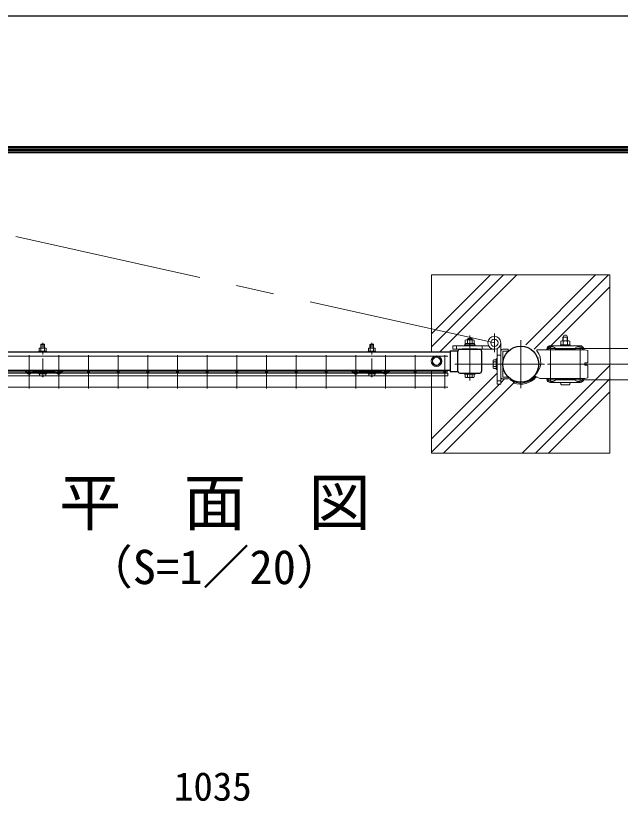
# Model space of a CAD drawing. Units: millimetres, scale not verified. Extents: x -4200 to 4200, y -2970 to 2970.
# Drawn here: x -2434 to -1416, y 1648 to 2970 of the extents above; entities that cross this region are included whole.
import ezdxf
from ezdxf.enums import TextEntityAlignment as Align

# ---------------------------------------------------------------- set-up
doc = ezdxf.new("R2010")
doc.units = ezdxf.units.MM
doc.header["$LTSCALE"] = 10
doc.linetypes.add('USER1', pattern=[50.8, 31.75, -6.35, 6.35, -6.35])
for name, color, linetype, lineweight in [('0-0_D-TTL-TXT', 7, 'Continuous', 25), ('0-1_D-STR1', 1, 'Continuous', 25), ('0-2_D-STR3', 3, 'Continuous', 13), ('0-3_D-BMK', 2, 'USER1', 13), ('0-5_D-STR-DIM', 7, 'Continuous', 13), ('0-6_D-DCR-HCH', 7, 'Continuous', 13), ('0-B_D-STR2', 7, 'Continuous', 13), ('0-C_D-TTL', 7, 'Continuous', 25)]:
    doc.layers.add(name, color=color, linetype=linetype, lineweight=lineweight)
doc.styles.add('ＭＳ ゴシック', font='')
doc.styles.get('ＭＳ ゴシック').set_extended_font_data('MS Gothic')

# ---------------------------------------------------------------- blocks, each defined once
blk = doc.blocks.new('A$C89819078')
at = {"layer": '0-2_D-STR3'}
for p, q in [((-57.5, 409.3), (-57.5, 367.5)), ((-43.3, 417.5), (43.3, 417.5)), ((-23, 484), (-30, 477)), ((30, 477), (-30, 477)), ((-30, 477), (-30, 417.5)), ((-29.1, 409.3), (-29.1, 367.5)), ((-23, 484), (-23, 417.5)), ((23, 484), (-23, 484)), ((23, 484), (23, 417.5)), ((23, 484), (30, 477)), ((29.1, 409.3), (29.1, 367.5)), ((30, 477), (30, 417.5)), ((57.5, 409.3), (57.5, 367.5)), ((-62.5, 367.5), (62.5, 367.5)), ((-62.5, 351.5), (-62.5, 367.5)), ((-62.5, 351.5), (62.5, 351.5)), ((-57.5, 367.5), (57.5, 367.5)), ((62.5, 351.5), (62.5, 367.5)), ((-62.5, 0), (62.5, 0)), ((-62.5, -16), (-62.5, 0)), ((62.5, -16), (62.5, 0)), ((-62.5, -16), (62.5, -16)), ((-51.8, -16), (51.8, -16)), ((-51.8, -31.3), (-51.8, -16)), ((51.8, -31.6), (51.8, -16))]:
    blk.add_line(p, q, dxfattribs=at)
for centre, radius, start, end in [((-43.3, 401.1), 16.4, 30, 150), ((0, 361.7), 55.8, 58.543, 121.457), ((43.3, 401.1), 16.4, 30, 150), ((-32.8, -31.3), 19, 180, 253.92714), ((0.7, 85), 140, 253.92714, 285.41383), ((32.8, -31.6), 19, 285.41383, 0)]:
    blk.add_arc(centre, radius, start, end, dxfattribs=at)
at = {"layer": '0-3_D-BMK'}
blk.add_line((0, -75), (0, 504), dxfattribs=at)

msp = doc.modelspace()

# ---------------------------------------------------------------- linework, layer by layer
at = {"layer": '0-1_D-STR1'}
for p, q in [((-1702.48, 2406.42), (-1702.48, 2371.52)), ((-1702.48, 2406.42), (-1689.48, 2406.42)), ((-1702.48, 2406.42), (-1702.48, 2371.52)), ((-1702.48, 2406.42), (-1689.48, 2406.42)), ((-1689.48, 2372.17), (-1689.48, 2405.77)), ((-1686.28, 2408.97), (-1652.68, 2408.97)), ((-1656.48, 2408.97), (-1682.48, 2408.97)), ((-1649.48, 2405.77), (-1649.48, 2372.17)), ((-2520.48, 2404.47), (-1702.48, 2404.47)), ((-1702.48, 2373.47), (-2520.48, 2373.47)), ((-1702.48, 2371.52), (-1689.48, 2371.52)), ((-1702.48, 2371.52), (-1689.48, 2371.52)), ((-1686.28, 2368.97), (-1652.68, 2368.97))]:
    msp.add_line(p, q, dxfattribs=at)
msp.add_circle((-1583.73, 2383.97), 30.25, dxfattribs=at)
for centre, start, end in [((-1686.28, 2405.77), 90.00008, 179.99897), ((-1652.68, 2405.77), 0, 90.00008), ((-1686.28, 2372.17), 179.99897, 269.99957), ((-1652.68, 2372.17), 269.99957, 0)]:
    msp.add_arc(centre, 3.2, start, end, dxfattribs=at)
at = {"layer": '0-2_D-STR3'}
for p, q in [((-1676.98, 2418.57), (-1676.98, 2424.37)), ((-1675.25, 2425.07), (-1663.71, 2425.07)), ((-1673.48, 2425.97), (-1672.48, 2426.97)), ((-1673.48, 2425.07), (-1673.48, 2425.97)), ((-1673.23, 2418.57), (-1673.23, 2424.37)), ((-1666.48, 2425.07), (-1666.48, 2426.97)), ((-1665.73, 2418.57), (-1665.73, 2424.37)), ((-1665.48, 2425.07), (-1665.48, 2425.97)), ((-1661.98, 2418.57), (-1661.98, 2424.37)), ((-1516.23, 2416.57), (-1516.23, 2422.37)), ((-1502.95, 2423.07), (-1514.49, 2423.07)), ((-1512.73, 2423.07), (-1512.73, 2429.57)), ((-1512.73, 2429.57), (-1504.73, 2429.57)), ((-1512.48, 2416.57), (-1512.48, 2422.37)), ((-1512.05, 2423.07), (-1512.05, 2429.57)), ((-1505.4, 2423.07), (-1505.4, 2429.57)), ((-1504.98, 2416.57), (-1504.98, 2422.37)), ((-1504.73, 2423.07), (-1504.73, 2429.57)), ((-1501.23, 2416.57), (-1501.23, 2422.37)), ((-1697.76, 2414.97), (-1637.75, 2414.97)), ((-1691.76, 2414.97), (-1691.76, 2408.97)), ((-1678.48, 2414.97), (-1678.48, 2416.57)), ((-1678.48, 2416.57), (-1660.48, 2416.57)), ((-1660.48, 2414.97), (-1678.48, 2414.97)), ((-1677.18, 2416.57), (-1661.78, 2416.57)), ((-1676.98, 2418.57), (-1661.98, 2418.57)), ((-1670.54, 2416.57), (-1669.39, 2418.57)), ((-1669.85, 2416.57), (-1668.7, 2418.57)), ((-1661.78, 2416.57), (-1661.78, 2418.57)), ((-1660.48, 2414.97), (-1660.48, 2416.57)), ((-1648.76, 2414.97), (-1648.76, 2408.97)), ((-1623.2, 2350.11), (-1623.2, 2410.11)), ((-1604.7, 2405.77), (-1614, 2405.77)), ((-1614, 2405.77), (-1614, 2362.17)), ((-1475.73, 2407.97), (-1556.51, 2407.97)), ((-1556.51, 2406.37), (-1556.51, 2407.97)), ((-1539.73, 2408.97), (-1539.73, 2407.97)), ((-1537.73, 2408.97), (-1537.73, 2407.97)), ((-1533.73, 2414.97), (-1483.73, 2414.97)), ((-1533.73, 2412.97), (-1529.23, 2412.97)), ((-1524.33, 2408.97), (-1493.12, 2408.97)), ((-1516.73, 2414.97), (-1516.73, 2416.57)), ((-1516.73, 2414.97), (-1500.73, 2414.97)), ((-1501.23, 2416.57), (-1516.23, 2416.57)), ((-1501.23, 2414.97), (-1516.23, 2414.97)), ((-1488.23, 2412.97), (-1483.73, 2412.97)), ((-1479.73, 2408.97), (-1479.73, 2407.97)), ((-1477.73, 2408.97), (-1477.73, 2407.97)), ((-1475.73, 2407.97), (-1470.73, 2406.97)), ((-1470.73, 2386.97), (-1470.73, 2406.97)), ((-1725.48, 2396.72), (-1732.48, 2392.68)), ((-1732.48, 2392.68), (-1732.48, 2385.26)), ((-1725.48, 2396.72), (-1718.48, 2392.68)), ((-1718.48, 2392.68), (-1718.48, 2385.26)), ((-1624.8, 2374.97), (-1624.8, 2392.97)), ((-1623.2, 2399.11), (-1617.2, 2399.11)), ((-1725.48, 2381.22), (-1732.48, 2385.26)), ((-1725.48, 2381.22), (-1718.48, 2385.26)), ((-1630.3, 2389.6), (-1630.3, 2378.34)), ((-1629.22, 2391.47), (-1624.8, 2391.47)), ((-1629.22, 2387.73), (-1624.8, 2387.73)), ((-1629.22, 2380.21), (-1624.8, 2380.21)), ((-1624.8, 2391.47), (-1624.8, 2376.47)), ((-1475.73, 2381.97), (-1475.73, 2385.97)), ((-1471.73, 2385.97), (-1475.73, 2385.97)), ((-1471.73, 2381.97), (-1475.73, 2381.97)), ((-1470.73, 2360.97), (-1470.73, 2380.97)), ((-2418.19, 2371.51), (-2417.15, 2372.72)), ((-2418.19, 2371.51), (-2413.48, 2367.45)), ((-2417.15, 2372.72), (-2412.44, 2368.66)), ((-2408.55, 2370.5), (-2410.54, 2368.69)), ((-2407.48, 2369.32), (-2409.46, 2367.51)), ((-2407.48, 2370.92), (-2404.98, 2370.92)), ((-2407.48, 2369.32), (-2365.48, 2369.32)), ((-2404.98, 2372.72), (-2367.98, 2372.72)), ((-2404.98, 2370.92), (-2404.98, 2372.72)), ((-2367.98, 2370.92), (-2404.98, 2370.92)), ((-2401.48, 2370.92), (-2401.48, 2369.32)), ((-2371.48, 2370.92), (-2371.48, 2369.32)), ((-2367.98, 2370.92), (-2367.98, 2372.72)), ((-2367.98, 2370.92), (-2365.48, 2370.92)), ((-2365.48, 2369.32), (-2363.49, 2367.51)), ((-2364.4, 2370.5), (-2362.41, 2368.69)), ((-2355.81, 2372.72), (-2360.52, 2368.66)), ((-2354.76, 2371.51), (-2359.47, 2367.45)), ((-2354.76, 2371.51), (-2355.81, 2372.72)), ((-1868.19, 2371.51), (-1867.15, 2372.72)), ((-1868.19, 2371.51), (-1863.48, 2367.45)), ((-1867.15, 2372.72), (-1862.44, 2368.66)), ((-1858.55, 2370.5), (-1860.54, 2368.69)), ((-1857.48, 2369.32), (-1859.46, 2367.51)), ((-1857.48, 2370.92), (-1854.98, 2370.92)), ((-1857.48, 2369.32), (-1815.48, 2369.32)), ((-1854.98, 2372.72), (-1817.98, 2372.72)), ((-1854.98, 2370.92), (-1854.98, 2372.72)), ((-1817.98, 2370.92), (-1854.98, 2370.92)), ((-1851.48, 2370.92), (-1851.48, 2369.32)), ((-1821.48, 2370.92), (-1821.48, 2369.32)), ((-1817.98, 2370.92), (-1817.98, 2372.72)), ((-1817.98, 2370.92), (-1815.48, 2370.92)), ((-1815.48, 2369.32), (-1813.49, 2367.51)), ((-1814.4, 2370.5), (-1812.41, 2368.69)), ((-1805.81, 2372.72), (-1810.52, 2368.66)), ((-1804.76, 2371.51), (-1809.47, 2367.45)), ((-1804.76, 2371.51), (-1805.81, 2372.72)), ((-1678.48, 2368.97), (-1660.48, 2368.97)), ((-1678.48, 2366.97), (-1678.48, 2368.97)), ((-1678.48, 2366.97), (-1660.48, 2366.97)), ((-1676.98, 2362.55), (-1676.98, 2366.97)), ((-1676.98, 2366.97), (-1661.98, 2366.97)), ((-1673.23, 2362.55), (-1673.23, 2366.97)), ((-1665.72, 2362.55), (-1665.72, 2366.97)), ((-1661.98, 2362.55), (-1661.98, 2366.97)), ((-1660.48, 2366.97), (-1660.48, 2368.97)), ((-1629.22, 2376.47), (-1624.8, 2376.47)), ((-1624.8, 2374.97), (-1623.2, 2374.97)), ((-1675.1, 2361.47), (-1663.85, 2361.47)), ((-1623.2, 2356.11), (-1617.2, 2356.11)), ((-1604.7, 2362.17), (-1614, 2362.17)), ((-1601.08, 2359.19), (-1601.99, 2357.88)), ((-1597.19, 2355.1), (-1595.26, 2352.15)), ((-1559.28, 2363.55), (-1551.6, 2359.97)), ((-1558.15, 2361.8), (-1555.51, 2361.8)), ((-1475.73, 2359.97), (-1551.6, 2359.97)), ((-1539.73, 2358.97), (-1539.73, 2359.97)), ((-1537.73, 2358.97), (-1537.73, 2359.97)), ((-1533.73, 2354.97), (-1529.23, 2354.97)), ((-1533.73, 2352.97), (-1483.73, 2352.97)), ((-1524.33, 2358.97), (-1493.12, 2358.97)), ((-1516.73, 2352.97), (-1500.73, 2352.97)), ((-1488.23, 2354.97), (-1483.73, 2354.97)), ((-1479.73, 2358.97), (-1479.73, 2359.97)), ((-1477.73, 2358.97), (-1477.73, 2359.97)), ((-1475.73, 2359.97), (-1470.73, 2360.97)), ((-1502.2, 2348.97), (-1515.25, 2348.97))]:
    msp.add_line(p, q, dxfattribs=at)
for points in [[(-1673.48, 2425.97), (-1665.48, 2425.97), (-1666.48, 2426.97)], [(-1672.48, 2425.07), (-1672.48, 2426.97), (-1666.48, 2426.97)], [(-1617.2, 2419.82), (-1617.2, 2350.11), (-1623.2, 2350.11)], [(-1628.05, 2408.97), (-1697.76, 2408.97), (-1697.76, 2414.97)], [(-1677.18, 2416.57), (-1677.18, 2418.57), (-1661.78, 2418.57)], [(-1604.7, 2405.77), (-1604.7, 2408.97), (-1614, 2408.97)], [(-1500.73, 2414.97), (-1500.73, 2416.57), (-1516.73, 2416.57)], [(-1624.8, 2392.97), (-1623.2, 2392.97), (-1623.2, 2374.97)], [(-1604.7, 2362.17), (-1604.7, 2358.97), (-1614, 2358.97)]]:
    msp.add_lwpolyline(points, dxfattribs=at)
for centre, radius in [((-1628.05, 2419.82), 10.85), ((-1628.05, 2419.82), 6.15), ((-1725.48, 2388.97), 9), ((-1725.48, 2388.97), 6.71)]:
    msp.add_circle(centre, radius, dxfattribs=at)
for centre, radius, start, end in [((-1508.73, 2429.57), 3.4, 0, 180), ((-1675.1, 2422.23), 2.85, 48.83491, 131.16509), ((-1669.48, 2414.68), 10.39, 68.85295, 111.14705), ((-1663.85, 2422.22), 2.85, 48.86505, 131.13495), ((-1514.35, 2420.22), 2.85, 48.86505, 131.13495), ((-1508.73, 2412.68), 10.39, 68.85295, 111.14705), ((-1503.1, 2420.23), 2.85, 48.83491, 131.16509), ((-1614, 2405.77), 3.2, 90, 180), ((-1580.26, 2387.64), 30.25, 311.88087, 38.25418), ((-1533.73, 2408.97), 6, 90, 180), ((-1533.73, 2408.97), 4, 90, 180), ((-1529.23, 2408.97), 4, 11.53696, 90), ((-1524.33, 2409.97), 1, 191.53696, 270), ((-1493.12, 2409.97), 1, 270, 348.46304), ((-1488.23, 2408.97), 4, 90, 168.46304), ((-1483.73, 2408.97), 6, 0, 90), ((-1483.73, 2408.97), 4, 0, 90), ((-1628.14, 2389.6), 2.16, 120, 240), ((-1623.22, 2383.97), 7.08, 147.93138, 212.06862), ((-1628.14, 2378.34), 2.16, 120, 240), ((-1471.73, 2386.97), 1, 270, 0), ((-1471.73, 2380.97), 1, 0, 90), ((-2411.5, 2369.75), 3.03, 229.26286, 312.38442), ((-2411.5, 2369.75), 1.43, 229.26286, 312.38442), ((-2407.48, 2369.32), 1.6, 90, 132.38442), ((-2365.48, 2369.32), 1.6, 47.61558, 90), ((-2361.45, 2369.75), 3.03, 227.61558, 310.73714), ((-2361.45, 2369.75), 1.43, 227.61558, 310.73714), ((-1861.5, 2369.75), 3.03, 229.26286, 312.38442), ((-1861.5, 2369.75), 1.43, 229.26286, 312.38442), ((-1857.48, 2369.32), 1.6, 90, 132.38442), ((-1815.48, 2369.32), 1.6, 47.61558, 90), ((-1811.45, 2369.75), 3.03, 227.61558, 310.73714), ((-1811.45, 2369.75), 1.43, 227.61558, 310.73714), ((-1675.1, 2363.63), 2.16, 210, 330), ((-1669.48, 2368.55), 7.08, 237.93138, 302.06862), ((-1663.85, 2363.63), 2.16, 210, 330), ((-1614, 2362.17), 3.2, 180, 270), ((-1583.73, 2383.97), 31.85, 235, 320.12918), ((-1583.73, 2383.97), 30.25, 235, 322.44818), ((-1583.73, 2383.97), 33.85, 250.08458, 319.07477), ((-1533.73, 2358.97), 6, 180, 270), ((-1533.73, 2358.97), 4, 180, 270), ((-1529.23, 2358.97), 4, 270, 348.46304), ((-1524.33, 2357.97), 1, 90, 168.46304), ((-1493.12, 2357.97), 1, 11.53696, 90), ((-1488.23, 2358.97), 4, 191.53696, 270), ((-1483.73, 2358.97), 6, 270, 0), ((-1483.73, 2358.97), 4, 270, 0)]:
    msp.add_arc(centre, radius, start, end, dxfattribs=at)
for centre, start_param, end_param in [((-1515.25, 2353.77), 1.7382444, 3.1415927), ((-1502.2, 2353.77), 3.1415927, 4.5449409)]:
    msp.add_ellipse(centre, major_axis=(0, 4.8), ratio=0.3125, start_param=start_param, end_param=end_param, dxfattribs=at)
at = {"layer": '0-3_D-BMK'}
for p, q in [((-1628.05, 2419.82), (-2561.26, 2626.99)), ((-1628.05, 2404.13), (-1628.05, 2435.51)), ((-1669.48, 2431.97), (-1669.48, 2356.47)), ((-1583.73, 2424.22), (-1583.73, 2343.72)), ((-1623.98, 2383.97), (-1694.78, 2383.97)), ((-1623.98, 2383.97), (-1543.48, 2383.97))]:
    msp.add_line(p, q, dxfattribs=at)
at = {"layer": '0-5_D-STR-DIM'}
msp.add_lwpolyline([(-1733.73, 2373.47), (-1733.73, 2233.97), (-1433.73, 2233.97), (-1433.73, 2533.97), (-1733.73, 2533.97), (-1733.73, 2404.47)], dxfattribs=at)
at = {"layer": '0-6_D-DCR-HCH'}
for p, q in [((-1733.73, 2412.86), (-1612.62, 2533.97)), ((-1733.73, 2434.96), (-1634.71, 2533.97)), ((-1720.02, 2404.47), (-1590.52, 2533.97)), ((-1575.27, 2416.64), (-1457.94, 2533.97)), ((-1560.84, 2408.97), (-1435.84, 2533.97)), ((-1539.74, 2407.97), (-1433.73, 2513.99)), ((-1553.45, 2394.26), (-1553.34, 2394.37)), ((-1581.16, 2233.97), (-1433.73, 2381.4)), ((-1733.73, 2258.18), (-1623.2, 2368.71)), ((-1713.74, 2233.97), (-1592.54, 2355.18)), ((-1617.2, 2352.61), (-1610.84, 2358.97)), ((-1559.06, 2233.97), (-1433.73, 2359.31)), ((-1733.73, 2236.08), (-1619.7, 2350.11)), ((-1536.96, 2233.97), (-1433.73, 2337.21))]:
    msp.add_line(p, q, dxfattribs=at)
at = {"layer": '0-B_D-STR2'}
for p, q in [((-1538.73, 2410.17), (-1233.73, 2410.17)), ((-1533.73, 2411.97), (-1533.73, 2357.77)), ((-1483.73, 2411.97), (-1483.73, 2357.77)), ((-1433.73, 2411.97), (-1433.73, 2355.97)), ((-1706.47, 2397.42), (-2516.47, 2397.42)), ((-2411.47, 2399.22), (-2411.47, 2343.22)), ((-2361.47, 2399.22), (-2361.47, 2343.22)), ((-2311.47, 2399.22), (-2311.47, 2343.22)), ((-2261.47, 2399.22), (-2261.47, 2343.22)), ((-2211.47, 2399.22), (-2211.47, 2343.22)), ((-2161.47, 2399.22), (-2161.47, 2343.22)), ((-2111.47, 2399.22), (-2111.47, 2343.22)), ((-2061.47, 2399.22), (-2061.47, 2343.22)), ((-2011.47, 2399.22), (-2011.47, 2343.22)), ((-1961.47, 2399.22), (-1961.47, 2343.22)), ((-1911.47, 2399.22), (-1911.47, 2343.22)), ((-1861.47, 2399.22), (-1861.47, 2343.22)), ((-1811.47, 2399.22), (-1811.47, 2343.22)), ((-1761.47, 2399.22), (-1761.47, 2343.22)), ((-1711.47, 2399.22), (-1711.47, 2343.22)), ((-1538.73, 2383.97), (-1233.73, 2383.97)), ((-1706.48, 2368.97), (-2516.48, 2368.97)), ((-1706.47, 2371.22), (-2516.47, 2371.22)), ((-1706.48, 2364.47), (-1706.48, 2368.97)), ((-1706.48, 2364.47), (-2516.48, 2364.47)), ((-1538.73, 2357.77), (-1233.73, 2357.77)), ((-1533.73, 2362.54), (-1533.73, 2355.97)), ((-1483.73, 2362.54), (-1483.73, 2355.97)), ((-1706.47, 2345.02), (-2516.47, 2345.02))]:
    msp.add_line(p, q, dxfattribs=at)
for centre in [(-2411.48, 2371.22), (-2361.48, 2371.22), (-2311.48, 2371.22), (-2261.48, 2371.22), (-2211.48, 2371.22), (-2161.48, 2371.22), (-2111.48, 2371.22), (-2061.48, 2371.22), (-2011.48, 2371.22), (-1961.48, 2371.22), (-1911.48, 2371.22), (-1861.48, 2371.22), (-1811.48, 2371.22), (-1761.48, 2371.22), (-1711.48, 2371.22)]:
    msp.add_circle(centre, 2.25, dxfattribs=at)
at = {"layer": '0-C_D-TTL', "color": 2}
msp.add_lwpolyline([(-4199.68, 2970.23), (4200.32, 2970.23), (4200.32, -2969.77), (-4199.68, -2969.77)], close=True, dxfattribs=at)
at = {"layer": '0-C_D-TTL'}
for points in [[(-3929.68, 2750.23), (3930.32, 2750.23), (3930.32, -2749.77), (-3929.68, -2749.77)], [(-3927.18, 2747.73), (3927.82, 2747.73), (3927.82, -2747.27), (-3927.18, -2747.27)], [(-3924.68, 2745.23), (3925.32, 2745.23), (3925.32, -2744.77), (-3924.68, -2744.77)], [(-3922.18, 2742.73), (3922.82, 2742.73), (3922.82, -2742.27), (-3922.18, -2742.27)], [(-3919.68, 2740.23), (3920.32, 2740.23), (3920.32, -2739.77), (-3919.68, -2739.77)]]:
    msp.add_lwpolyline(points, close=True, dxfattribs=at)

# ---------------------------------------------------------------- block references
at = {"layer": '0-5_D-STR-DIM', "xscale": 0.1, "yscale": 0.1}
for p in [(-2388.47, 2369.32), (-1834.48, 2369.32)]:
    msp.add_blockref('A$C89819078', p, dxfattribs=at)

# ---------------------------------------------------------------- texts
at = {"layer": '0-0_D-TTL-TXT', "style": 'ＭＳ ゴシック'}
for s, height, p in [('平\u3000面\u3000図', 76.98, (-2361.12, 2089.7)), ('（S=1／20）', 57.7, (-2315.64, 1996.5))]:
    msp.add_text(s, height=height, dxfattribs=at).set_placement(p, align=Align.BOTTOM_LEFT)
at = {"layer": '0-5_D-STR-DIM', "style": 'ＭＳ ゴシック'}
msp.add_text('1035', height=48.09, dxfattribs=at).set_placement((-2167.48, 1634.96), align=Align.BOTTOM_LEFT)

doc.saveas('drawing.dxf')
